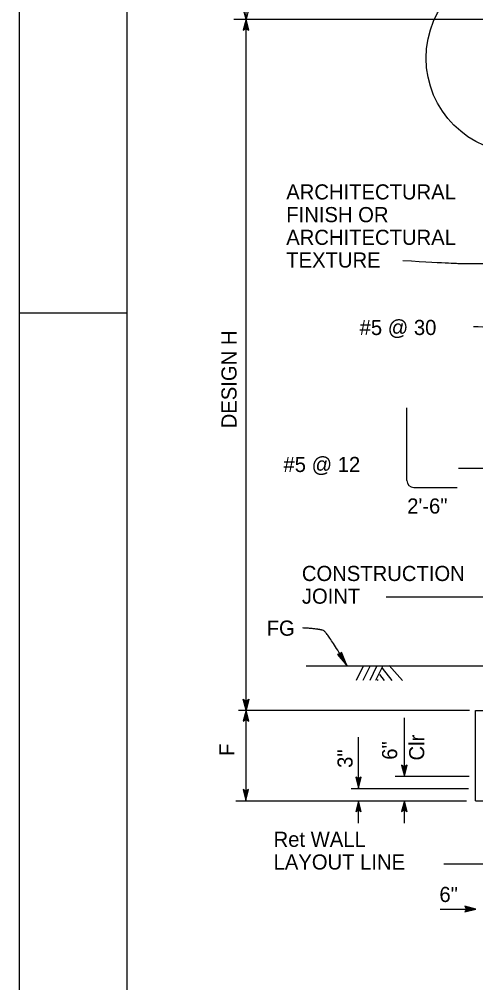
# Model space of a CAD drawing. Extents: x 0 to 2.83, y 0 to 1.83.
# Drawn here: x 0 to 0.352, y 0.4 to 1.143 of the extents above; entities that cross this region are included whole.
import ezdxf

# ---------------------------------------------------------------- set-up
doc = ezdxf.new("R2010")
doc.units = 0
for name, color, linetype in [('10 Sheet Format', 7, 'Continuous'), ('210 Border', 7, 'Continuous'), ('212 Leaders and Dim Lines', 7, 'Continuous'), ('213 Rebar', 7, 'Continuous'), ('214 Text and Titles', 7, 'Continuous'), ('240 Concrete', 7, 'Continuous'), ('257 Ground Line', 7, 'Continuous')]:
    doc.layers.add(name, color=color, linetype=linetype)

msp = doc.modelspace()

# ---------------------------------------------------------------- linework, layer by layer
at = {"layer": '10 Sheet Format'}
msp.add_lwpolyline([(0, 0), (2.83333, 0), (2.83333, 1.83333), (0, 1.83333)], close=True, dxfattribs=at)
at = {"layer": '210 Border'}
for p, q in [((0.08333, 0.08333), (0.08333, 1.79167)), ((0, 0.91667), (0.08333, 0.91667))]:
    msp.add_line(p, q, dxfattribs=at)
at = {"layer": '212 Leaders and Dim Lines'}
for p, q in [((0.17497, 0.61042), (0.17497, 1.33318)), ((0.1656, 1.14306), (0.35895, 1.14306)), ((0.33885, 0.79697), (0.3735, 0.79697)), ((0.28298, 0.69782), (0.39207, 0.69782)), ((0.16906, 0.61042), (0.34724, 0.61042)), ((0.17497, 0.54062), (0.17497, 0.61042)), ((0.29709, 0.55958), (0.29709, 0.60461)), ((0.26174, 0.5509), (0.26174, 0.58963)), ((0.2899, 0.55958), (0.34697, 0.55958)), ((0.25595, 0.5501), (0.3465, 0.5501)), ((0.16705, 0.54062), (0.34504, 0.54062)), ((0.26174, 0.52321), (0.26174, 0.54063)), ((0.29709, 0.52321), (0.29709, 0.54063)), ((0.32751, 0.49202), (0.36906, 0.49202)), ((0.32467, 0.45709), (0.35212, 0.45709))]:
    msp.add_line(p, q, dxfattribs=at)
for points in [[(0.17497, 1.14305), (0.17286, 1.15149), (0.17497, 1.15009), (0.17708, 1.15149), (0.17497, 1.14305)], [(0.17497, 1.14306), (0.17286, 1.13462), (0.17497, 1.13602), (0.17708, 1.13462), (0.17497, 1.14306)], [(0.17497, 1.14156), (0.17344, 1.13544), (0.17497, 1.13646), (0.1765, 1.13544), (0.17497, 1.14156)], [(0.17497, 1.1403), (0.17392, 1.13614), (0.17497, 1.13683), (0.17602, 1.13614), (0.17497, 1.1403)], [(0.17497, 1.13927), (0.17432, 1.1367), (0.17497, 1.13713), (0.17562, 1.1367), (0.17497, 1.13927)], [(0.17523, 1.1392), (0.17476, 1.13731), (0.17497, 1.13745), (0.17518, 1.13731), (0.17471, 1.1392)], [(0.17497, 0.61042), (0.17286, 0.61886), (0.17497, 0.61746), (0.17708, 0.61886), (0.17497, 0.61042)], [(0.17497, 0.61192), (0.17344, 0.61804), (0.17497, 0.61702), (0.17651, 0.61804), (0.17497, 0.61192)], [(0.17497, 0.61318), (0.17393, 0.61734), (0.17497, 0.61665), (0.17602, 0.61734), (0.17497, 0.61318)], [(0.17497, 0.61421), (0.17432, 0.61678), (0.17497, 0.61635), (0.17562, 0.61678), (0.17497, 0.61421)], [(0.17497, 0.61043), (0.17286, 0.60199), (0.17497, 0.60339), (0.17708, 0.60199), (0.17497, 0.61043)], [(0.17524, 0.61428), (0.17476, 0.61617), (0.17497, 0.61603), (0.17519, 0.61617), (0.17471, 0.61428)], [(0.17497, 0.60893), (0.17344, 0.60281), (0.17497, 0.60383), (0.17651, 0.60281), (0.17497, 0.60893)], [(0.17497, 0.60767), (0.17393, 0.6035), (0.17497, 0.6042), (0.17602, 0.6035), (0.17497, 0.60767)], [(0.17497, 0.60663), (0.17432, 0.60407), (0.17497, 0.60449), (0.17562, 0.60407), (0.17497, 0.60663)], [(0.17524, 0.60657), (0.17476, 0.60468), (0.17497, 0.60482), (0.17519, 0.60468), (0.17471, 0.60657)], [(0.29709, 0.55958), (0.2992, 0.56802), (0.29709, 0.56662), (0.29497, 0.56802), (0.29709, 0.55958)], [(0.29709, 0.56108), (0.29862, 0.5672), (0.29709, 0.56618), (0.29555, 0.5672), (0.29709, 0.56108)], [(0.29709, 0.56233), (0.29813, 0.5665), (0.29709, 0.56581), (0.29604, 0.5665), (0.29709, 0.56233)], [(0.29709, 0.56337), (0.29773, 0.56593), (0.29709, 0.56551), (0.29644, 0.56593), (0.29709, 0.56337)], [(0.29682, 0.56344), (0.2973, 0.56533), (0.29709, 0.56519), (0.29687, 0.56533), (0.29735, 0.56344)], [(0.26174, 0.55034), (0.26386, 0.55877), (0.26174, 0.55737), (0.25963, 0.55877), (0.26174, 0.55034)], [(0.26174, 0.55184), (0.26328, 0.55795), (0.26174, 0.55693), (0.26021, 0.55795), (0.26174, 0.55184)], [(0.26174, 0.55309), (0.26279, 0.55726), (0.26174, 0.55656), (0.2607, 0.55726), (0.26174, 0.55309)], [(0.26174, 0.55413), (0.26239, 0.55669), (0.26174, 0.55627), (0.2611, 0.55669), (0.26174, 0.55413)], [(0.26148, 0.55419), (0.26196, 0.55608), (0.26174, 0.55594), (0.26153, 0.55608), (0.26201, 0.55419)], [(0.17481, 0.54077), (0.17692, 0.54921), (0.17481, 0.54781), (0.1727, 0.54921), (0.17481, 0.54077)], [(0.17481, 0.54227), (0.17634, 0.54839), (0.17481, 0.54737), (0.17327, 0.54839), (0.17481, 0.54227)], [(0.17481, 0.54353), (0.17586, 0.54769), (0.17481, 0.547), (0.17376, 0.54769), (0.17481, 0.54353)], [(0.17481, 0.54456), (0.17546, 0.54713), (0.17481, 0.5467), (0.17416, 0.54713), (0.17481, 0.54456)], [(0.17455, 0.54463), (0.17502, 0.54652), (0.17481, 0.54638), (0.17459, 0.54652), (0.17507, 0.54463)], [(0.26174, 0.54063), (0.25963, 0.53219), (0.26174, 0.53359), (0.26386, 0.53219), (0.26174, 0.54063)], [(0.26174, 0.53913), (0.26021, 0.53302), (0.26174, 0.53403), (0.26328, 0.53302), (0.26174, 0.53913)], [(0.26174, 0.53788), (0.2607, 0.53371), (0.26174, 0.5344), (0.26279, 0.53371), (0.26174, 0.53788)], [(0.26174, 0.53684), (0.2611, 0.53428), (0.26174, 0.5347), (0.26239, 0.53428), (0.26174, 0.53684)], [(0.26201, 0.53677), (0.26153, 0.53488), (0.26174, 0.53503), (0.26196, 0.53488), (0.26148, 0.53677)], [(0.29709, 0.54063), (0.29497, 0.53219), (0.29709, 0.53359), (0.2992, 0.53219), (0.29709, 0.54063)], [(0.29709, 0.53913), (0.29555, 0.53302), (0.29709, 0.53403), (0.29862, 0.53302), (0.29709, 0.53913)], [(0.29709, 0.53788), (0.29604, 0.53371), (0.29709, 0.5344), (0.29813, 0.53371), (0.29709, 0.53788)], [(0.29709, 0.53684), (0.29644, 0.53428), (0.29709, 0.5347), (0.29773, 0.53428), (0.29709, 0.53684)], [(0.29735, 0.53677), (0.29687, 0.53488), (0.29709, 0.53503), (0.2973, 0.53488), (0.29682, 0.53677)], [(0.35212, 0.45709), (0.34368, 0.4592), (0.34508, 0.45709), (0.34368, 0.45497), (0.35212, 0.45709)], [(0.35062, 0.45709), (0.3445, 0.45862), (0.34552, 0.45709), (0.3445, 0.45555), (0.35062, 0.45709)], [(0.34936, 0.45709), (0.3452, 0.45813), (0.34589, 0.45709), (0.3452, 0.45604), (0.34936, 0.45709)], [(0.34833, 0.45709), (0.34576, 0.45773), (0.34619, 0.45709), (0.34576, 0.45644), (0.34833, 0.45709)], [(0.34826, 0.45682), (0.34637, 0.4573), (0.34651, 0.45709), (0.34637, 0.45687), (0.34826, 0.45735)]]:
    msp.add_lwpolyline(points, dxfattribs=at)
msp.add_arc((0.35296, 0.81843), 0.08745, 54.55999, 91.69018, dxfattribs=at)
for points, degree in [([(0.36588, 0.95463), (0.34681, 0.95463), (0.34031, 0.95463), (0.3338, 0.95463), (0.29588, 0.95687)], 3), ([(0.25278, 0.64496), (0.23758, 0.67019), (0.23227, 0.67307), (0.2187, 0.6738)], 2)]:
    msp.add_open_spline(points, degree=degree, dxfattribs=at)
at = {"layer": '213 Rebar'}
for p, q in [((0.2991, 0.78739), (0.2991, 0.84345)), ((0.30431, 0.78219), (0.33776, 0.78219))]:
    msp.add_line(p, q, dxfattribs=at)
msp.add_arc((0.30431, 0.78739), 0.00521, 180, 270, dxfattribs=at)
at = {"layer": '214 Text and Titles'}
for p, q in [((0.24771, 0.65336), (0.24821, 0.65432)), ((0.24796, 0.65384), (0.25278, 0.64496)), ((0.24821, 0.65432), (0.2487, 0.65527)), ((0.24821, 0.65432), (0.25278, 0.64496)), ((0.25278, 0.64496), (0.24845, 0.65479)), ((0.25278, 0.64496), (0.2487, 0.65527)), ((0.24664, 0.65337), (0.24557, 0.65339)), ((0.24557, 0.65339), (0.25278, 0.64496)), ((0.24611, 0.65338), (0.25278, 0.64496)), ((0.25278, 0.64496), (0.24664, 0.65337)), ((0.24664, 0.65337), (0.24771, 0.65336)), ((0.25278, 0.64496), (0.24718, 0.65337)), ((0.24771, 0.65336), (0.25278, 0.64496))]:
    msp.add_line(p, q, dxfattribs=at)
msp.add_circle((0.38711, 1.11316), 0.0732, dxfattribs=at)
at = {"layer": '240 Concrete'}
for p, q in [((0.35199, 0.54062), (0.35199, 0.61007)), ((0.35199, 0.61007), (0.70271, 0.61007)), ((0.35199, 0.54062), (0.76171, 0.54062))]:
    msp.add_line(p, q, dxfattribs=at)
at = {"layer": '257 Ground Line'}
for p, q in [((0.2213, 0.64465), (0.371, 0.64465)), ((0.2654, 0.64443), (0.25986, 0.63336)), ((0.27035, 0.64404), (0.26501, 0.63336)), ((0.27569, 0.64404), (0.27034, 0.63336)), ((0.28026, 0.64404), (0.27492, 0.63336)), ((0.28007, 0.64276), (0.28741, 0.63336)), ((0.28536, 0.64489), (0.29559, 0.63336)), ((0.2761, 0.63395), (0.27656, 0.63336)), ((0.27794, 0.63791), (0.2815, 0.63336))]:
    msp.add_line(p, q, dxfattribs=at)

# ---------------------------------------------------------------- texts
at = {"layer": '212 Leaders and Dim Lines'}
for s, p in [('Clr', (0.31242, 0.57162)), ('3"', (0.25714, 0.56594)), ('6"', (0.29156, 0.57223))]:
    msp.add_text(s, height=0.011667, rotation=90, dxfattribs=at).set_placement(p)
msp.add_text('6"', height=0.011667, dxfattribs=at).set_placement((0.32413, 0.46253))
at = {"layer": '214 Text and Titles'}
for s, height, p in [('ARCHITECTURAL', 0.0116667, (0.20597, 1.00414)), ('FINISH OR', 0.011667, (0.20597, 0.98664)), ('ARCHITECTURAL', 0.0116667, (0.20597, 0.96914)), ('TEXTURE', 0.011667, (0.20597, 0.95164)), ('#5 @ 30', 0.011667, (0.26259, 0.89964)), ('#5 @ 12', 0.011667, (0.20382, 0.79403)), ('2\'-6"', 0.011667, (0.29928, 0.76199)), ('CONSTRUCTION', 0.0116667, (0.21802, 0.70999)), ('JOINT', 0.011667, (0.21802, 0.69249)), ('FG', 0.011667, (0.19085, 0.66782)), ('Ret WALL', 0.011667, (0.19622, 0.50505)), ('LAYOUT LINE', 0.0116667, (0.19622, 0.48755))]:
    msp.add_text(s, height=height, dxfattribs=at).set_placement(p)
for s, height, p in [('DESIGN H', 0.011667, (0.16764, 0.8277)), ('F', 0.01167, (0.166, 0.57507))]:
    msp.add_text(s, height=height, rotation=90, dxfattribs=at).set_placement(p)

doc.saveas('drawing.dxf')
